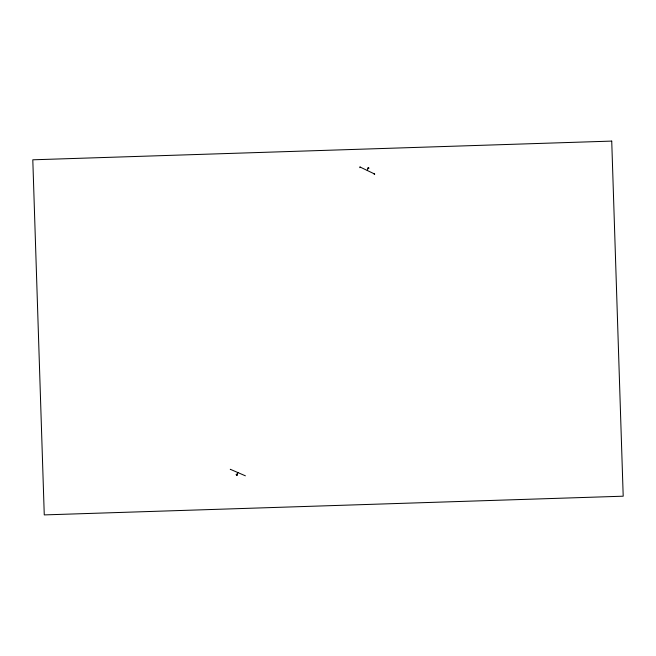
<?xml version="1.0" encoding="UTF-8"?>
<svg xmlns="http://www.w3.org/2000/svg" width="656" height="656" viewBox="0 0 656 656"><rect width="100%" height="100%" fill="white"/><g stroke="black" fill="none" stroke-linecap="round" stroke-linejoin="round"><path stroke-width="0.98" d="M230.256 469.27L230.535 469.393M374.199 173.807L374.748 174.07L359.873 166.936M359.898 167.69L360.144 167.067M367.311 170.503L368.188 167.706L368.779 167.583M374.232 174.562L374.469 173.955M236.873 474.739L237.825 472.55M237.759 472.451L238.169 472.681M230.814 469.516L245.401 475.821M236.201 474.641C237.333 477.142 238.005 472.599 236.201 474.641M236.496 474.69L237.259 474.796L236.496 474.69M368.041 168.084L368.795 168.231L368.041 168.084M611.728 141.097L32.8 159.802L44.264 514.903L623.2 496.198L611.728 141.097"/></g></svg>
